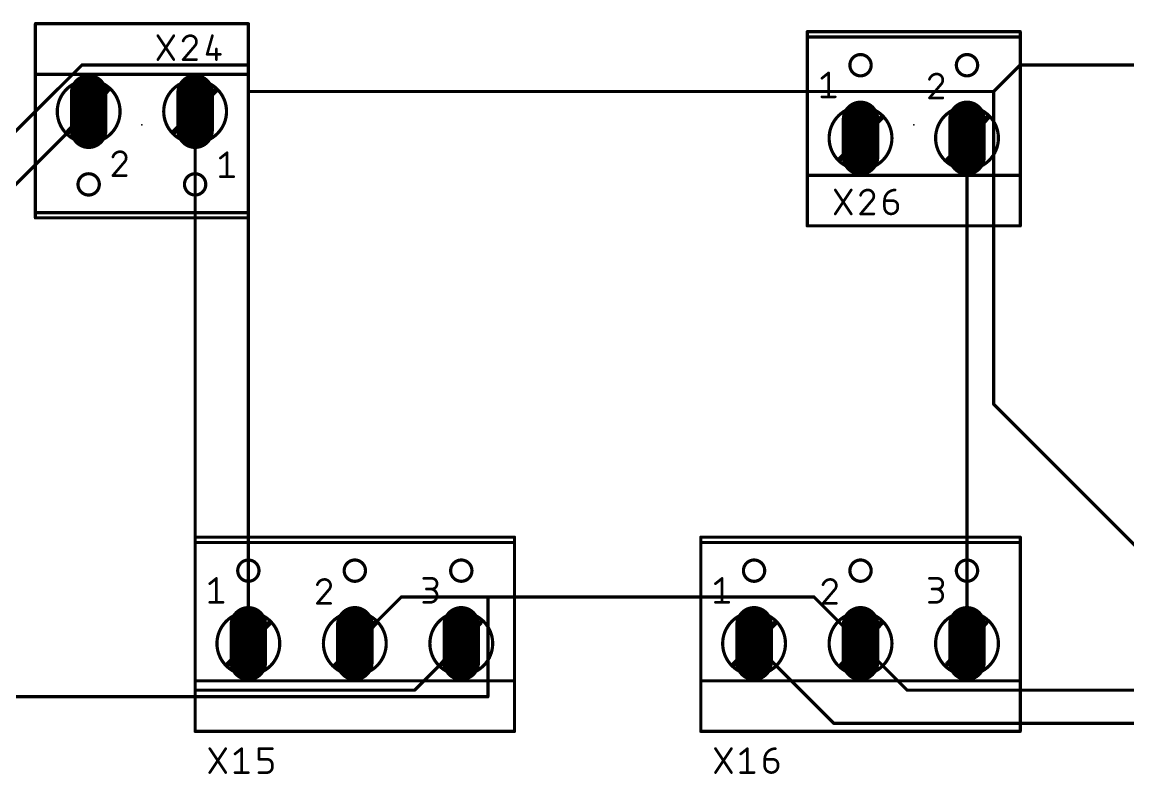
# Model space of a CAD drawing. Extents: x 12 to 245, y 1 to 99.
# Drawn here: x 131.4 to 184.2, y 2 to 37.9 of the extents above; entities that cross this region are included whole.
import ezdxf

# ---------------------------------------------------------------- set-up
doc = ezdxf.new("R2010")
doc.units = 0
for name, color, linetype in [('1', 12, 'CONTINUOUS'), ('17', 110, 'CONTINUOUS'), ('21', 253, 'CONTINUOUS'), ('23', 53, 'CONTINUOUS'), ('25', 253, 'CONTINUOUS'), ('51', 253, 'CONTINUOUS')]:
    doc.layers.add(name, color=color, linetype=linetype)

# ---------------------------------------------------------------- blocks, each defined once
blk = doc.blocks.new('LONGP100')
at = {"const_width": 1}
blk.add_lwpolyline([(-0.5, 0), (0.5, 0)], dxfattribs=at)
at = {"const_width": 0.5}
for points in [[(-0.5, 0.25, 1), (-0.5, -0.25)], [(0.5, -0.25, 1), (0.5, 0.25)]]:
    blk.add_lwpolyline(points, format="xyb", dxfattribs=at)

msp = doc.modelspace()

# ---------------------------------------------------------------- linework, layer by layer
at = {"layer": '1', "const_width": 0.1524}
for points in [[(112.395, 13.97), (134.3025, 35.8775)], [(134.3025, 35.8775), (142.24, 35.8775)], [(142.24, 35.8775), (142.24, 34.6075)], [(177.8, 34.6075), (179.07, 35.8775)], [(179.07, 35.8775), (204.47, 35.8775)], [(142.24, 34.6075), (142.24, 8.255)], [(142.24, 34.6075), (177.8, 34.6075)], [(177.8, 34.6075), (177.8, 19.685)], [(134.62, 33.655), (130.175, 29.21)], [(139.7, 6.0325), (139.7, 33.655)], [(176.53, 32.385), (176.53, 8.255)], [(177.8, 19.685), (189.23, 8.255)], [(149.5425, 10.4775), (147.32, 8.255)], [(153.67, 10.4775), (149.5425, 10.4775)], [(169.2275, 10.4775), (153.67, 10.4775)], [(153.67, 5.715), (153.67, 10.4775)], [(171.45, 8.255), (169.2275, 10.4775)], [(152.4, 8.255), (150.1775, 6.0325)], [(170.18, 4.445), (166.37, 8.255)], [(171.45, 8.255), (173.6725, 6.0325)], [(150.1775, 6.0325), (139.7, 6.0325)], [(173.6725, 6.0325), (192.0875, 6.0325)], [(125.73, 5.715), (153.67, 5.715)], [(237.49, 4.445), (170.18, 4.445)]]:
    msp.add_lwpolyline(points, dxfattribs=at)
at = {"layer": '1', "const_width": 0.0762}
for points in [[(134.3025, 35.9156, 1), (134.3025, 35.8394)], [(134.3294, 35.8506, 1), (134.2756, 35.9044)], [(142.2781, 35.8775, 1), (142.2019, 35.8775)], [(142.24, 35.8394, 1), (142.24, 35.9156)], [(179.07, 35.9156, 1), (179.07, 35.8394)], [(179.0969, 35.8506, 1), (179.0431, 35.9044)], [(142.2781, 34.6075, 1), (142.2019, 34.6075)], [(142.24, 34.6456, 1), (142.24, 34.5694)], [(142.2019, 34.6075, 1), (142.2781, 34.6075)], [(177.8381, 34.6075, 1), (177.7619, 34.6075)], [(177.7731, 34.6344, 1), (177.8269, 34.5806)], [(177.8, 34.5694, 1), (177.8, 34.6456)], [(134.6469, 33.6281, 1), (134.5931, 33.6819)], [(139.7381, 33.655, 1), (139.6619, 33.655)], [(176.5681, 32.385, 1), (176.4919, 32.385)], [(177.7619, 19.685, 1), (177.8381, 19.685)], [(177.8269, 19.7119, 1), (177.7731, 19.6581)], [(149.5425, 10.5156, 1), (149.5425, 10.4394)], [(149.5694, 10.4506, 1), (149.5156, 10.5044)], [(153.67, 10.5156, 1), (153.67, 10.4394)], [(153.7081, 10.4775, 1), (153.6319, 10.4775)], [(153.67, 10.4394, 1), (153.67, 10.5156)], [(169.2544, 10.5044, 1), (169.2006, 10.4506)], [(169.2275, 10.4394, 1), (169.2275, 10.5156)], [(142.2019, 8.255, 1), (142.2781, 8.255)], [(147.2931, 8.2819, 1), (147.3469, 8.2281)], [(152.4269, 8.2281, 1), (152.3731, 8.2819)], [(166.3969, 8.2819, 1), (166.3431, 8.2281)], [(171.4769, 8.2819, 1), (171.4231, 8.2281)], [(171.4231, 8.2281, 1), (171.4769, 8.2819)], [(176.4919, 8.255, 1), (176.5681, 8.255)], [(139.7, 6.0706, 1), (139.7, 5.9944)], [(139.6619, 6.0325, 1), (139.7381, 6.0325)], [(150.1506, 6.0594, 1), (150.2044, 6.0056)], [(150.1775, 5.9944, 1), (150.1775, 6.0706)], [(173.6725, 6.0706, 1), (173.6725, 5.9944)], [(173.6456, 6.0056, 1), (173.6994, 6.0594)], [(153.6319, 5.715, 1), (153.7081, 5.715)], [(153.67, 5.6769, 1), (153.67, 5.7531)], [(170.18, 4.4831, 1), (170.18, 4.4069)], [(170.1531, 4.4181, 1), (170.2069, 4.4719)]]:
    msp.add_lwpolyline(points, format="xyb", dxfattribs=at)
at = {"layer": '21', "const_width": 0.1524}
for points in [[(132.08, 37.846), (132.08, 35.433)], [(132.08, 37.846), (142.24, 37.846)], [(142.24, 35.433), (142.24, 37.846)], [(168.91, 37.211), (168.91, 37.465)], [(168.91, 37.465), (179.07, 37.465)], [(179.07, 37.211), (179.07, 37.465)], [(168.91, 37.211), (179.07, 37.211)], [(168.91, 37.211), (168.91, 30.607)], [(179.07, 30.607), (179.07, 37.211)], [(133.731, 35.433), (132.08, 35.433)], [(132.08, 35.433), (132.08, 28.829)], [(138.811, 35.433), (135.509, 35.433)], [(142.24, 35.433), (140.589, 35.433)], [(142.24, 28.829), (142.24, 35.433)], [(168.91, 30.607), (170.561, 30.607)], [(168.91, 30.607), (168.91, 28.194)], [(172.339, 30.607), (175.641, 30.607)], [(177.419, 30.607), (179.07, 30.607)], [(179.07, 28.194), (179.07, 30.607)], [(142.24, 28.829), (132.08, 28.829)], [(132.08, 28.829), (132.08, 28.575)], [(142.24, 28.575), (132.08, 28.575)], [(142.24, 28.829), (142.24, 28.575)], [(179.07, 28.194), (168.91, 28.194)], [(139.7, 13.081), (139.7, 13.335)], [(139.7, 13.335), (154.94, 13.335)], [(154.94, 13.081), (154.94, 13.335)], [(163.83, 13.081), (163.83, 13.335)], [(163.83, 13.335), (179.07, 13.335)], [(179.07, 13.081), (179.07, 13.335)], [(154.94, 13.081), (139.7, 13.081)], [(139.7, 6.477), (139.7, 13.081)], [(154.94, 13.081), (154.94, 6.477)], [(179.07, 13.081), (163.83, 13.081)], [(163.83, 6.477), (163.83, 13.081)], [(179.07, 13.081), (179.07, 6.477)], [(139.7, 4.064), (139.7, 6.477)], [(139.7, 6.477), (141.351, 6.477)], [(143.129, 6.477), (146.431, 6.477)], [(148.209, 6.477), (151.511, 6.477)], [(153.289, 6.477), (154.94, 6.477)], [(154.94, 6.477), (154.94, 4.064)], [(163.83, 4.064), (163.83, 6.477)], [(163.83, 6.477), (165.481, 6.477)], [(167.259, 6.477), (170.561, 6.477)], [(172.339, 6.477), (175.641, 6.477)], [(177.419, 6.477), (179.07, 6.477)], [(179.07, 6.477), (179.07, 4.064)], [(139.7, 4.064), (154.94, 4.064)], [(163.83, 4.064), (179.07, 4.064)]]:
    msp.add_lwpolyline(points, dxfattribs=at)
at = {"layer": '21'}
for points, const_width in [([(132.1181, 37.846, 1), (132.0419, 37.846)], 0.0762), ([(132.08, 37.8841, 1), (132.08, 37.8079)], 0.0762), ([(142.2781, 37.846, 1), (142.2019, 37.846)], 0.0762), ([(142.24, 37.8079, 1), (142.24, 37.8841)], 0.0762), ([(168.9481, 37.465, 1), (168.8719, 37.465)], 0.0762), ([(168.91, 37.5031, 1), (168.91, 37.4269)], 0.0762), ([(179.1081, 37.465, 1), (179.0319, 37.465)], 0.0762), ([(179.07, 37.4269, 1), (179.07, 37.5031)], 0.0762), ([(168.91, 37.2491, 1), (168.91, 37.1729)], 0.0762), ([(168.9481, 37.211, 1), (168.8719, 37.211)], 0.0762), ([(168.8719, 37.211, 1), (168.9481, 37.211)], 0.0762), ([(179.1081, 37.211, 1), (179.0319, 37.211)], 0.0762), ([(179.0319, 37.211, 1), (179.1081, 37.211)], 0.0762), ([(179.07, 37.1729, 1), (179.07, 37.2491)], 0.0762), ([(171.45, 35.3568, 1), (171.45, 36.3728, 1), (171.45, 35.3568)], 0.1524), ([(176.53, 35.3568, 1), (176.53, 36.3728, 1), (176.53, 35.3568)], 0.1524), ([(132.08, 35.4711, 1), (132.08, 35.3949)], 0.0762), ([(132.1181, 35.433, 1), (132.0419, 35.433)], 0.0762), ([(132.0419, 35.433, 1), (132.1181, 35.433)], 0.0762), ([(133.731, 35.3949, 1), (133.731, 35.4711)], 0.0762), ([(135.509, 35.4711, 1), (135.509, 35.3949)], 0.0762), ([(138.811, 35.3949, 1), (138.811, 35.4711)], 0.0762), ([(140.589, 35.4711, 1), (140.589, 35.3949)], 0.0762), ([(142.2781, 35.433, 1), (142.2019, 35.433)], 0.0762), ([(142.2019, 35.433, 1), (142.2781, 35.433)], 0.0762), ([(142.24, 35.3949, 1), (142.24, 35.4711)], 0.0762), ([(134.62, 29.6672, 1), (134.62, 30.6832, 1), (134.62, 29.6672)], 0.1524), ([(139.7, 29.6672, 1), (139.7, 30.6832, 1), (139.7, 29.6672)], 0.1524), ([(168.91, 30.6451, 1), (168.91, 30.5689)], 0.0762), ([(168.9481, 30.607, 1), (168.8719, 30.607)], 0.0762), ([(168.8719, 30.607, 1), (168.9481, 30.607)], 0.0762), ([(170.561, 30.5689, 1), (170.561, 30.6451)], 0.0762), ([(172.339, 30.6451, 1), (172.339, 30.5689)], 0.0762), ([(175.641, 30.5689, 1), (175.641, 30.6451)], 0.0762), ([(177.419, 30.6451, 1), (177.419, 30.5689)], 0.0762), ([(179.1081, 30.607, 1), (179.0319, 30.607)], 0.0762), ([(179.0319, 30.607, 1), (179.1081, 30.607)], 0.0762), ([(179.07, 30.5689, 1), (179.07, 30.6451)], 0.0762), ([(132.08, 28.8671, 1), (132.08, 28.7909)], 0.0762), ([(132.1181, 28.829, 1), (132.0419, 28.829)], 0.0762), ([(132.0419, 28.829, 1), (132.1181, 28.829)], 0.0762), ([(132.08, 28.6131, 1), (132.08, 28.5369)], 0.0762), ([(132.0419, 28.575, 1), (132.1181, 28.575)], 0.0762), ([(142.2781, 28.829, 1), (142.2019, 28.829)], 0.0762), ([(142.2019, 28.829, 1), (142.2781, 28.829)], 0.0762), ([(142.2019, 28.575, 1), (142.2781, 28.575)], 0.0762), ([(142.24, 28.7909, 1), (142.24, 28.8671)], 0.0762), ([(142.24, 28.5369, 1), (142.24, 28.6131)], 0.0762), ([(168.91, 28.2321, 1), (168.91, 28.1559)], 0.0762), ([(168.8719, 28.194, 1), (168.9481, 28.194)], 0.0762), ([(179.0319, 28.194, 1), (179.1081, 28.194)], 0.0762), ([(179.07, 28.1559, 1), (179.07, 28.2321)], 0.0762), ([(139.7381, 13.335, 1), (139.6619, 13.335)], 0.0762), ([(139.7, 13.3731, 1), (139.7, 13.2969)], 0.0762), ([(154.9781, 13.335, 1), (154.9019, 13.335)], 0.0762), ([(154.94, 13.2969, 1), (154.94, 13.3731)], 0.0762), ([(163.8681, 13.335, 1), (163.7919, 13.335)], 0.0762), ([(163.83, 13.3731, 1), (163.83, 13.2969)], 0.0762), ([(179.1081, 13.335, 1), (179.0319, 13.335)], 0.0762), ([(179.07, 13.2969, 1), (179.07, 13.3731)], 0.0762), ([(139.7, 13.1191, 1), (139.7, 13.0429)], 0.0762), ([(139.7381, 13.081, 1), (139.6619, 13.081)], 0.0762), ([(139.6619, 13.081, 1), (139.7381, 13.081)], 0.0762), ([(154.9781, 13.081, 1), (154.9019, 13.081)], 0.0762), ([(154.9019, 13.081, 1), (154.9781, 13.081)], 0.0762), ([(154.94, 13.0429, 1), (154.94, 13.1191)], 0.0762), ([(163.83, 13.1191, 1), (163.83, 13.0429)], 0.0762), ([(163.8681, 13.081, 1), (163.7919, 13.081)], 0.0762), ([(163.7919, 13.081, 1), (163.8681, 13.081)], 0.0762), ([(179.1081, 13.081, 1), (179.0319, 13.081)], 0.0762), ([(179.0319, 13.081, 1), (179.1081, 13.081)], 0.0762), ([(179.07, 13.0429, 1), (179.07, 13.1191)], 0.0762), ([(142.24, 11.2268, 1), (142.24, 12.2428, 1), (142.24, 11.2268)], 0.1524), ([(147.32, 11.2268, 1), (147.32, 12.2428, 1), (147.32, 11.2268)], 0.1524), ([(152.4, 11.2268, 1), (152.4, 12.2428, 1), (152.4, 11.2268)], 0.1524), ([(166.37, 11.2268, 1), (166.37, 12.2428, 1), (166.37, 11.2268)], 0.1524), ([(171.45, 11.2268, 1), (171.45, 12.2428, 1), (171.45, 11.2268)], 0.1524), ([(176.53, 11.2268, 1), (176.53, 12.2428, 1), (176.53, 11.2268)], 0.1524), ([(139.7381, 6.477, 1), (139.6619, 6.477)], 0.0762), ([(139.7, 6.5151, 1), (139.7, 6.4389)], 0.0762), ([(139.6619, 6.477, 1), (139.7381, 6.477)], 0.0762), ([(141.351, 6.4389, 1), (141.351, 6.5151)], 0.0762), ([(143.129, 6.5151, 1), (143.129, 6.4389)], 0.0762), ([(146.431, 6.4389, 1), (146.431, 6.5151)], 0.0762), ([(148.209, 6.5151, 1), (148.209, 6.4389)], 0.0762), ([(151.511, 6.4389, 1), (151.511, 6.5151)], 0.0762), ([(153.289, 6.5151, 1), (153.289, 6.4389)], 0.0762), ([(154.9781, 6.477, 1), (154.9019, 6.477)], 0.0762), ([(154.9019, 6.477, 1), (154.9781, 6.477)], 0.0762), ([(154.94, 6.4389, 1), (154.94, 6.5151)], 0.0762), ([(163.8681, 6.477, 1), (163.7919, 6.477)], 0.0762), ([(163.83, 6.5151, 1), (163.83, 6.4389)], 0.0762), ([(163.7919, 6.477, 1), (163.8681, 6.477)], 0.0762), ([(165.481, 6.4389, 1), (165.481, 6.5151)], 0.0762), ([(167.259, 6.5151, 1), (167.259, 6.4389)], 0.0762), ([(170.561, 6.4389, 1), (170.561, 6.5151)], 0.0762), ([(172.339, 6.5151, 1), (172.339, 6.4389)], 0.0762), ([(175.641, 6.4389, 1), (175.641, 6.5151)], 0.0762), ([(177.419, 6.5151, 1), (177.419, 6.4389)], 0.0762), ([(179.1081, 6.477, 1), (179.0319, 6.477)], 0.0762), ([(179.0319, 6.477, 1), (179.1081, 6.477)], 0.0762), ([(179.07, 6.4389, 1), (179.07, 6.5151)], 0.0762), ([(139.7, 4.1021, 1), (139.7, 4.0259)], 0.0762), ([(139.6619, 4.064, 1), (139.7381, 4.064)], 0.0762), ([(154.9019, 4.064, 1), (154.9781, 4.064)], 0.0762), ([(154.94, 4.0259, 1), (154.94, 4.1021)], 0.0762), ([(163.83, 4.1021, 1), (163.83, 4.0259)], 0.0762), ([(163.7919, 4.064, 1), (163.8681, 4.064)], 0.0762), ([(179.0319, 4.064, 1), (179.1081, 4.064)], 0.0762), ([(179.07, 4.0259, 1), (179.07, 4.1021)], 0.0762)]:
    msp.add_lwpolyline(points, format="xyb", dxfattribs=dict(at, const_width=const_width))
at = {"layer": '23'}
for p in [(137.16, 33.02), (173.99, 33.02), (147.32, 8.89), (171.45, 8.89)]:
    msp.add_point(p, dxfattribs=at)
at = {"layer": '25', "const_width": 0.127}
for points in [[(137.922, 36.1315), (138.684, 37.2745)], [(137.922, 37.2745), (138.684, 36.1315)], [(140.5255, 37.2745), (140.2715, 36.3855)], [(139.6683, 36.7665), (139.1285, 36.1315)], [(140.2715, 36.3855), (140.9065, 36.3855)], [(140.716, 36.6395), (140.716, 36.1315)], [(139.1285, 36.1315), (139.7635, 36.1315)], [(170.2435, 28.7655), (171.0055, 29.9085)], [(170.2435, 29.9085), (171.0055, 28.7655)], [(171.9898, 29.4005), (171.45, 28.7655)], [(172.593, 29.4005), (172.974, 29.4005)], [(172.593, 29.083), (172.593, 29.4005)], [(173.228, 29.1465), (173.228, 29.083)], [(171.45, 28.7655), (172.085, 28.7655)], [(140.3985, 2.0955), (141.1605, 3.2385)], [(140.3985, 3.2385), (141.1605, 2.0955)], [(141.605, 2.9845), (141.9225, 3.2385)], [(141.9225, 3.2385), (141.9225, 2.0955)], [(142.748, 2.7305), (142.748, 3.2385)], [(142.748, 3.2385), (143.383, 3.2385)], [(164.5285, 2.0955), (165.2905, 3.2385)], [(164.5285, 3.2385), (165.2905, 2.0955)], [(165.735, 2.9845), (166.0525, 3.2385)], [(166.0525, 3.2385), (166.0525, 2.0955)], [(143.129, 2.7305), (142.748, 2.7305)], [(166.878, 2.7305), (167.259, 2.7305)], [(166.878, 2.413), (166.878, 2.7305)], [(141.605, 2.0955), (142.24, 2.0955)], [(142.748, 2.0955), (143.129, 2.0955)], [(143.383, 2.3495), (143.383, 2.4765)], [(165.735, 2.0955), (166.37, 2.0955)], [(167.513, 2.4765), (167.513, 2.413)]]:
    msp.add_lwpolyline(points, dxfattribs=at)
at = {"layer": '25'}
for points, const_width in [([(137.9484, 37.2921, 1), (137.8956, 37.2569)], 0.0635), ([(138.7104, 37.2569, 1), (138.6576, 37.2921)], 0.0635), ([(139.4778, 37.2745, 0.3252), (139.1285, 37.0205)], 0.127), ([(139.0983, 37.0303, 1), (139.1587, 37.0107)], 0.0635), ([(139.4778, 37.3063, 1), (139.4778, 37.2428)], 0.0635), ([(139.7635, 36.9888, 0.4142), (139.4778, 37.2745)], 0.127), ([(139.4777, 37.2428, 1), (139.4778, 37.3063)], 0.0635), ([(139.6683, 36.7665, 0.2053), (139.7635, 36.9888)], 0.127), ([(139.7952, 36.9888, 1), (139.7318, 36.9887)], 0.0635), ([(139.7318, 36.9888, 1), (139.7952, 36.9888)], 0.0635), ([(140.556, 37.2658, 1), (140.495, 37.2832)], 0.0635), ([(139.6464, 36.7895, 1), (139.6901, 36.7435)], 0.0635), ([(139.6924, 36.7459, 1), (139.6441, 36.7871)], 0.0635), ([(140.2715, 36.4173, 1), (140.2715, 36.3537)], 0.0635), ([(140.241, 36.3942, 1), (140.302, 36.3768)], 0.0635), ([(140.7477, 36.6395, 1), (140.6843, 36.6395)], 0.0635), ([(140.9065, 36.3537, 1), (140.9065, 36.4173)], 0.0635), ([(137.8956, 36.1491, 1), (137.9484, 36.1139)], 0.0635), ([(138.6576, 36.1139, 1), (138.7104, 36.1491)], 0.0635), ([(139.1285, 36.1633, 1), (139.1285, 36.0998)], 0.0635), ([(139.1043, 36.1521, 1), (139.1527, 36.1109)], 0.0635), ([(139.7635, 36.0998, 1), (139.7635, 36.1633)], 0.0635), ([(140.6843, 36.1315, 1), (140.7477, 36.1315)], 0.0635), ([(170.2699, 29.9261, 1), (170.2171, 29.8909)], 0.0635), ([(171.0319, 29.8909, 1), (170.9791, 29.9261)], 0.0635), ([(171.7993, 29.9085, 0.3252), (171.45, 29.6545)], 0.127), ([(171.4198, 29.6643, 1), (171.4802, 29.6447)], 0.0635), ([(172.085, 29.6227, 0.4142), (171.7993, 29.9085)], 0.127), ([(171.7993, 29.9402, 1), (171.7993, 29.8768)], 0.0635), ([(171.7992, 29.8768, 1), (171.7993, 29.9402)], 0.0635), ([(171.9898, 29.4005, 0.2053), (172.085, 29.6227)], 0.127), ([(172.1167, 29.6228, 1), (172.0533, 29.6227)], 0.0635), ([(172.0533, 29.6227, 1), (172.1167, 29.6227)], 0.0635), ([(173.101, 29.9085, 0.4142), (172.593, 29.4005)], 0.127), ([(173.101, 29.8768, 1), (173.101, 29.9402)], 0.0635), ([(171.9679, 29.4235, 1), (172.0116, 29.3775)], 0.0635), ([(172.0139, 29.3799, 1), (171.9656, 29.4211)], 0.0635), ([(172.593, 29.083, 1), (173.228, 29.083)], 0.127), ([(172.593, 29.4322, 1), (172.593, 29.3688)], 0.0635), ([(172.6248, 29.4005, 1), (172.5613, 29.4005)], 0.0635), ([(172.5613, 29.4005, 1), (172.6248, 29.4005)], 0.0635), ([(172.6248, 29.083, 1), (172.5613, 29.083)], 0.0635), ([(172.5613, 29.083, 1), (172.6248, 29.083)], 0.0635), ([(173.228, 29.1465, 0.4142), (172.974, 29.4005)], 0.127), ([(172.974, 29.4322, 1), (172.974, 29.3688)], 0.0635), ([(172.974, 29.3688, 1), (172.974, 29.4322)], 0.0635), ([(173.2597, 29.1465, 1), (173.1963, 29.1465)], 0.0635), ([(173.1963, 29.1465, 1), (173.2597, 29.1465)], 0.0635), ([(173.2597, 29.083, 1), (173.1963, 29.083)], 0.0635), ([(173.1963, 29.083, 1), (173.2597, 29.083)], 0.0635), ([(170.2171, 28.7831, 1), (170.2699, 28.7479)], 0.0635), ([(170.9791, 28.7479, 1), (171.0319, 28.7831)], 0.0635), ([(171.45, 28.7973, 1), (171.45, 28.7338)], 0.0635), ([(171.4258, 28.7861, 1), (171.4742, 28.7449)], 0.0635), ([(172.085, 28.7338, 1), (172.085, 28.7973)], 0.0635), ([(140.4249, 3.2561, 1), (140.3721, 3.2209)], 0.0635), ([(141.1869, 3.2209, 1), (141.1341, 3.2561)], 0.0635), ([(141.9543, 3.2385, 1), (141.8908, 3.2385)], 0.0635), ([(141.9423, 3.2137, 1), (141.9027, 3.2633)], 0.0635), ([(142.748, 3.2703, 1), (142.748, 3.2067)], 0.0635), ([(142.7798, 3.2385, 1), (142.7163, 3.2385)], 0.0635), ([(143.383, 3.2067, 1), (143.383, 3.2703)], 0.0635), ([(164.5549, 3.2561, 1), (164.5021, 3.2209)], 0.0635), ([(165.3169, 3.2209, 1), (165.2641, 3.2561)], 0.0635), ([(166.0842, 3.2385, 1), (166.0208, 3.2385)], 0.0635), ([(166.0723, 3.2137, 1), (166.0327, 3.2633)], 0.0635), ([(167.386, 3.2385, 0.4142), (166.878, 2.7305)], 0.127), ([(167.386, 3.2067, 1), (167.386, 3.2703)], 0.0635), ([(141.5852, 3.0093, 1), (141.6248, 2.9597)], 0.0635), ([(142.748, 2.7623, 1), (142.748, 2.6987)], 0.0635), ([(142.7163, 2.7305, 1), (142.7798, 2.7305)], 0.0635), ([(143.129, 2.7623, 1), (143.129, 2.6987)], 0.0635), ([(143.383, 2.4765, 0.4142), (143.129, 2.7305)], 0.127), ([(143.129, 2.6987, 1), (143.129, 2.7623)], 0.0635), ([(165.7152, 3.0093, 1), (165.7548, 2.9597)], 0.0635), ([(166.878, 2.7623, 1), (166.878, 2.6987)], 0.0635), ([(166.9098, 2.7305, 1), (166.8463, 2.7305)], 0.0635), ([(166.8463, 2.7305, 1), (166.9098, 2.7305)], 0.0635), ([(167.259, 2.7623, 1), (167.259, 2.6987)], 0.0635), ([(167.513, 2.4765, 0.4142), (167.259, 2.7305)], 0.127), ([(167.259, 2.6987, 1), (167.259, 2.7623)], 0.0635), ([(140.3721, 2.1131, 1), (140.4249, 2.0779)], 0.0635), ([(141.1341, 2.0779, 1), (141.1869, 2.1131)], 0.0635), ([(141.605, 2.1273, 1), (141.605, 2.0637)], 0.0635), ([(141.8908, 2.0955, 1), (141.9543, 2.0955)], 0.0635), ([(142.24, 2.0637, 1), (142.24, 2.1273)], 0.0635), ([(142.748, 2.1273, 1), (142.748, 2.0637)], 0.0635), ([(143.129, 2.1273, 1), (143.129, 2.0637)], 0.0635), ([(143.129, 2.0955, 0.4142), (143.383, 2.3495)], 0.127), ([(143.129, 2.0637, 1), (143.129, 2.1273)], 0.0635), ([(143.4147, 2.4765, 1), (143.3513, 2.4765)], 0.0635), ([(143.3513, 2.4765, 1), (143.4147, 2.4765)], 0.0635), ([(143.4147, 2.3495, 1), (143.3513, 2.3495)], 0.0635), ([(143.3513, 2.3495, 1), (143.4147, 2.3495)], 0.0635), ([(164.5021, 2.1131, 1), (164.5549, 2.0779)], 0.0635), ([(165.2641, 2.0779, 1), (165.3169, 2.1131)], 0.0635), ([(165.735, 2.1273, 1), (165.735, 2.0637)], 0.0635), ([(166.0208, 2.0955, 1), (166.0842, 2.0955)], 0.0635), ([(166.37, 2.0637, 1), (166.37, 2.1273)], 0.0635), ([(166.878, 2.413, 1), (167.513, 2.413)], 0.127), ([(166.9098, 2.413, 1), (166.8463, 2.413)], 0.0635), ([(166.8463, 2.413, 1), (166.9098, 2.413)], 0.0635), ([(167.5447, 2.4765, 1), (167.4813, 2.4765)], 0.0635), ([(167.4813, 2.4765, 1), (167.5447, 2.4765)], 0.0635), ([(167.5447, 2.413, 1), (167.4813, 2.413)], 0.0635), ([(167.4813, 2.413, 1), (167.5447, 2.413)], 0.0635)]:
    msp.add_lwpolyline(points, format="xyb", dxfattribs=dict(at, const_width=const_width))
at = {"layer": '51'}
for points, const_width in [([(135.509, 35.433), (133.731, 35.433)], 0.1524), ([(140.589, 35.433), (138.811, 35.433)], 0.1524), ([(169.6085, 35.2425), (169.926, 35.4965)], 0.127), ([(169.926, 35.4965), (169.926, 34.3535)], 0.127), ([(135.5344, 34.6964), (133.6294, 32.6644)], 0.254), ([(175.2791, 34.9377), (174.7393, 34.3027)], 0.127), ([(140.6906, 34.671), (138.684, 32.6644)], 0.254), ([(169.6085, 34.3535), (170.2435, 34.3535)], 0.127), ([(174.7393, 34.3027), (175.3743, 34.3027)], 0.127), ([(170.4594, 31.369), (172.466, 33.3756)], 0.254), ([(175.6156, 31.3436), (177.5206, 33.3756)], 0.254), ([(140.9065, 31.4325), (141.224, 31.6865)], 0.127), ([(141.224, 31.6865), (141.224, 30.5435)], 0.127), ([(136.3154, 31.2293), (135.7757, 30.5943)], 0.127), ([(135.7757, 30.5943), (136.4107, 30.5943)], 0.127), ([(140.9065, 30.5435), (141.5415, 30.5435)], 0.127), ([(170.561, 30.607), (172.339, 30.607)], 0.1524), ([(175.641, 30.607), (177.419, 30.607)], 0.1524), ([(140.3985, 11.1125), (140.716, 11.3665)], 0.127), ([(140.716, 11.3665), (140.716, 10.2235)], 0.127), ([(150.6093, 11.3665), (150.9903, 11.3665)], 0.127), ([(164.5285, 11.1125), (164.846, 11.3665)], 0.127), ([(164.846, 11.3665), (164.846, 10.2235)], 0.127), ([(174.7393, 11.3665), (175.1203, 11.3665)], 0.127), ([(146.0691, 10.8077), (145.5293, 10.1727)], 0.127), ([(150.9903, 10.8585), (150.7363, 10.8585)], 0.127), ([(170.199, 10.8077), (169.6593, 10.1727)], 0.127), ([(175.1203, 10.8585), (174.8663, 10.8585)], 0.127), ([(140.3985, 10.2235), (141.0335, 10.2235)], 0.127), ([(145.5293, 10.1727), (146.1643, 10.1727)], 0.127), ([(150.6093, 10.2235), (150.9268, 10.2235)], 0.127), ([(164.5285, 10.2235), (165.1635, 10.2235)], 0.127), ([(169.6593, 10.1727), (170.2943, 10.1727)], 0.127), ([(174.7393, 10.2235), (175.0568, 10.2235)], 0.127), ([(141.2494, 7.239), (143.256, 9.2456)], 0.254), ([(146.4056, 7.2136), (148.3106, 9.2456)], 0.254), ([(151.4856, 7.2898), (153.289, 9.2456)], 0.254), ([(165.3794, 7.239), (167.386, 9.2456)], 0.254), ([(170.5356, 7.2136), (172.4406, 9.2456)], 0.254), ([(175.6156, 7.2898), (177.419, 9.2456)], 0.254), ([(141.351, 6.477), (143.129, 6.477)], 0.1524), ([(146.431, 6.477), (148.209, 6.477)], 0.1524), ([(151.511, 6.477), (153.289, 6.477)], 0.1524), ([(165.481, 6.477), (167.259, 6.477)], 0.1524), ([(170.561, 6.477), (172.339, 6.477)], 0.1524), ([(175.641, 6.477), (177.419, 6.477)], 0.1524)]:
    msp.add_lwpolyline(points, dxfattribs=dict(at, const_width=const_width))
for points, const_width in [([(133.731, 35.4711, 1), (133.731, 35.3949)], 0.0762), ([(135.509, 35.3949, 1), (135.509, 35.4711)], 0.0762), ([(138.811, 35.4711, 1), (138.811, 35.3949)], 0.0762), ([(140.589, 35.3949, 1), (140.589, 35.4711)], 0.0762), ([(169.9578, 35.4965, 1), (169.8943, 35.4965)], 0.0635), ([(169.9458, 35.4717, 1), (169.9062, 35.5213)], 0.0635), ([(175.0885, 35.4457, 0.3252), (174.7393, 35.1917)], 0.127), ([(175.0885, 35.4775, 1), (175.0885, 35.4139)], 0.0635), ([(175.3743, 35.16, 0.4142), (175.0885, 35.4457)], 0.127), ([(175.0885, 35.4139, 1), (175.0886, 35.4775)], 0.0635), ([(134.62, 32.1564, 1), (134.62, 35.1536, 1), (134.62, 32.1564)], 0.1524), ([(135.5807, 34.653, 1), (135.4881, 34.7398)], 0.127), ([(139.7, 32.1564, 1), (139.7, 35.1536, 1), (139.7, 32.1564)], 0.1524), ([(169.5887, 35.2673, 1), (169.6283, 35.2177)], 0.0635), ([(174.7091, 35.2015, 1), (174.7695, 35.1819)], 0.0635), ([(175.2791, 34.9377, 0.2053), (175.3743, 35.16)], 0.127), ([(175.2572, 34.9607, 1), (175.3009, 34.9147)], 0.0635), ([(175.3032, 34.9171, 1), (175.2549, 34.9583)], 0.0635), ([(175.406, 35.16, 1), (175.3426, 35.1599)], 0.0635), ([(175.3426, 35.16, 1), (175.406, 35.16)], 0.0635), ([(140.7355, 34.6261, 1), (140.6457, 34.7159)], 0.127), ([(169.6085, 34.3853, 1), (169.6085, 34.3218)], 0.0635), ([(169.8943, 34.3535, 1), (169.9578, 34.3535)], 0.0635), ([(170.2435, 34.3218, 1), (170.2435, 34.3853)], 0.0635), ([(174.7393, 34.3345, 1), (174.7393, 34.2709)], 0.0635), ([(174.7151, 34.3233, 1), (174.7635, 34.2821)], 0.0635), ([(175.3743, 34.2709, 1), (175.3743, 34.3345)], 0.0635), ([(171.45, 30.8864, 1), (171.45, 33.8836, 1), (171.45, 30.8864)], 0.1524), ([(176.53, 30.8864, 1), (176.53, 33.8836, 1), (176.53, 30.8864)], 0.1524), ([(172.5109, 33.3307, 1), (172.4211, 33.4205)], 0.127), ([(177.5669, 33.3322, 1), (177.4743, 33.419)], 0.127), ([(133.5831, 32.7078, 1), (133.6757, 32.621)], 0.127), ([(138.6391, 32.7093, 1), (138.7289, 32.6195)], 0.127), ([(136.125, 31.7373, 0.3252), (135.7757, 31.4833)], 0.127), ([(136.125, 31.7691, 1), (136.125, 31.7056)], 0.0635), ([(136.4107, 31.4516, 0.4142), (136.125, 31.7373)], 0.127), ([(136.1249, 31.7056, 1), (136.125, 31.7691)], 0.0635), ([(141.2558, 31.6865, 1), (141.1923, 31.6865)], 0.0635), ([(141.2438, 31.6617, 1), (141.2042, 31.7113)], 0.0635), ([(135.7455, 31.4931, 1), (135.8059, 31.4735)], 0.0635), ([(136.3154, 31.2293, 0.2053), (136.4107, 31.4516)], 0.127), ([(136.2936, 31.2523, 1), (136.3373, 31.2063)], 0.0635), ([(136.3396, 31.2087, 1), (136.2913, 31.2499)], 0.0635), ([(136.4425, 31.4516, 1), (136.379, 31.4515)], 0.0635), ([(136.379, 31.4516, 1), (136.4425, 31.4516)], 0.0635), ([(140.8867, 31.4573, 1), (140.9263, 31.4077)], 0.0635), ([(170.4145, 31.4139, 1), (170.5043, 31.3241)], 0.127), ([(175.5693, 31.387, 1), (175.6619, 31.3002)], 0.127), ([(135.7515, 30.6149, 1), (135.7999, 30.5737)], 0.0635), ([(135.7757, 30.626, 1), (135.7757, 30.5626)], 0.0635), ([(136.4107, 30.5626, 1), (136.4107, 30.626)], 0.0635), ([(140.9065, 30.5753, 1), (140.9065, 30.5118)], 0.0635), ([(141.5415, 30.5118, 1), (141.5415, 30.5753)], 0.0635), ([(170.561, 30.6451, 1), (170.561, 30.5689)], 0.0762), ([(172.339, 30.5689, 1), (172.339, 30.6451)], 0.0762), ([(175.641, 30.6451, 1), (175.641, 30.5689)], 0.0762), ([(177.419, 30.5689, 1), (177.419, 30.6451)], 0.0762), ([(141.1923, 30.5435, 1), (141.2558, 30.5435)], 0.0635), ([(140.3787, 11.1373, 1), (140.4183, 11.0877)], 0.0635), ([(140.7477, 11.3665, 1), (140.6843, 11.3665)], 0.0635), ([(140.7358, 11.3417, 1), (140.6962, 11.3913)], 0.0635), ([(145.8786, 11.3157, 0.3252), (145.5293, 11.0617)], 0.127), ([(145.4991, 11.0715, 1), (145.5595, 11.0519)], 0.0635), ([(145.8786, 11.3475, 1), (145.8786, 11.284)], 0.0635), ([(146.1643, 11.03, 0.4142), (145.8786, 11.3157)], 0.127), ([(145.8785, 11.284, 1), (145.8786, 11.3475)], 0.0635), ([(146.0691, 10.8077, 0.2053), (146.1643, 11.03)], 0.127), ([(146.196, 11.03, 1), (146.1326, 11.0299)], 0.0635), ([(150.6093, 11.3983, 1), (150.6093, 11.3347)], 0.0635), ([(150.9903, 11.3983, 1), (150.9903, 11.3347)], 0.0635), ([(150.9903, 10.8585, 1), (150.9903, 11.3665)], 0.127), ([(150.9903, 11.3347, 1), (150.9903, 11.3983)], 0.0635), ([(164.5087, 11.1373, 1), (164.5483, 11.0877)], 0.0635), ([(164.8777, 11.3665, 1), (164.8143, 11.3665)], 0.0635), ([(164.8658, 11.3417, 1), (164.8262, 11.3913)], 0.0635), ([(170.0086, 11.3157, 0.3252), (169.6593, 11.0617)], 0.127), ([(169.6291, 11.0715, 1), (169.6895, 11.0519)], 0.0635), ([(170.0086, 11.3475, 1), (170.0086, 11.284)], 0.0635), ([(170.2943, 11.03, 0.4142), (170.0086, 11.3157)], 0.127), ([(170.0085, 11.284, 1), (170.0086, 11.3475)], 0.0635), ([(170.199, 10.8077, 0.2053), (170.2943, 11.03)], 0.127), ([(170.3261, 11.03, 1), (170.2626, 11.0299)], 0.0635), ([(174.7393, 11.3983, 1), (174.7393, 11.3347)], 0.0635), ([(175.1203, 11.3983, 1), (175.1203, 11.3347)], 0.0635), ([(175.1203, 10.8585, 1), (175.1203, 11.3665)], 0.127), ([(175.1203, 11.3347, 1), (175.1203, 11.3983)], 0.0635), ([(146.0472, 10.8307, 1), (146.0909, 10.7847)], 0.0635), ([(146.0932, 10.7871, 1), (146.0449, 10.8283)], 0.0635), ([(146.1326, 11.03, 1), (146.196, 11.03)], 0.0635), ([(150.7363, 10.8903, 1), (150.7363, 10.8268)], 0.0635), ([(150.9268, 10.8903, 1), (150.9268, 10.8268)], 0.0635), ([(150.9268, 10.2235, 1), (150.9268, 10.8585)], 0.127), ([(150.9903, 10.8903, 1), (150.9903, 10.8268)], 0.0635), ([(150.9903, 10.8268, 1), (150.9903, 10.8903)], 0.0635), ([(170.1772, 10.8307, 1), (170.2209, 10.7847)], 0.0635), ([(170.2232, 10.7871, 1), (170.1749, 10.8283)], 0.0635), ([(170.2626, 11.03, 1), (170.3261, 11.03)], 0.0635), ([(174.8663, 10.8903, 1), (174.8663, 10.8268)], 0.0635), ([(175.0568, 10.8903, 1), (175.0568, 10.8268)], 0.0635), ([(175.0568, 10.2235, 1), (175.0568, 10.8585)], 0.127), ([(175.1203, 10.8903, 1), (175.1203, 10.8268)], 0.0635), ([(175.1203, 10.8268, 1), (175.1203, 10.8903)], 0.0635), ([(140.3985, 10.2553, 1), (140.3985, 10.1918)], 0.0635), ([(140.6843, 10.2235, 1), (140.7477, 10.2235)], 0.0635), ([(141.0335, 10.1918, 1), (141.0335, 10.2553)], 0.0635), ([(145.5293, 10.2045, 1), (145.5293, 10.141)], 0.0635), ([(145.5051, 10.1933, 1), (145.5535, 10.1521)], 0.0635), ([(146.1643, 10.141, 1), (146.1643, 10.2045)], 0.0635), ([(150.6093, 10.2553, 1), (150.6093, 10.1918)], 0.0635), ([(150.9268, 10.2553, 1), (150.9268, 10.1918)], 0.0635), ([(150.9268, 10.1918, 1), (150.9268, 10.2553)], 0.0635), ([(164.5285, 10.2553, 1), (164.5285, 10.1918)], 0.0635), ([(164.8143, 10.2235, 1), (164.8777, 10.2235)], 0.0635), ([(165.1635, 10.1918, 1), (165.1635, 10.2553)], 0.0635), ([(169.6593, 10.2045, 1), (169.6593, 10.141)], 0.0635), ([(169.6351, 10.1933, 1), (169.6835, 10.1521)], 0.0635), ([(170.2943, 10.141, 1), (170.2943, 10.2045)], 0.0635), ([(174.7393, 10.2553, 1), (174.7393, 10.1918)], 0.0635), ([(175.0568, 10.2553, 1), (175.0568, 10.1918)], 0.0635), ([(175.0568, 10.1918, 1), (175.0568, 10.2553)], 0.0635), ([(142.24, 6.7564, 1), (142.24, 9.7536, 1), (142.24, 6.7564)], 0.1524), ([(147.32, 6.7564, 1), (147.32, 9.7536, 1), (147.32, 6.7564)], 0.1524), ([(152.4, 6.7564, 1), (152.4, 9.7536, 1), (152.4, 6.7564)], 0.1524), ([(166.37, 6.7564, 1), (166.37, 9.7536, 1), (166.37, 6.7564)], 0.1524), ([(171.45, 6.7564, 1), (171.45, 9.7536, 1), (171.45, 6.7564)], 0.1524), ([(176.53, 6.7564, 1), (176.53, 9.7536, 1), (176.53, 6.7564)], 0.1524), ([(143.3009, 9.2007, 1), (143.2111, 9.2905)], 0.127), ([(148.3569, 9.2022, 1), (148.2643, 9.289)], 0.127), ([(153.3357, 9.2026, 1), (153.2423, 9.2886)], 0.127), ([(167.4309, 9.2007, 1), (167.3411, 9.2905)], 0.127), ([(172.4869, 9.2022, 1), (172.3943, 9.289)], 0.127), ([(177.4657, 9.2026, 1), (177.3723, 9.2886)], 0.127), ([(151.4389, 7.3328, 1), (151.5323, 7.2468)], 0.127), ([(175.5689, 7.3328, 1), (175.6623, 7.2468)], 0.127), ([(141.2045, 7.2839, 1), (141.2943, 7.1941)], 0.127), ([(146.3593, 7.257, 1), (146.4519, 7.1702)], 0.127), ([(165.3345, 7.2839, 1), (165.4243, 7.1941)], 0.127), ([(170.4893, 7.257, 1), (170.5819, 7.1702)], 0.127), ([(141.351, 6.5151, 1), (141.351, 6.4389)], 0.0762), ([(143.129, 6.4389, 1), (143.129, 6.5151)], 0.0762), ([(146.431, 6.5151, 1), (146.431, 6.4389)], 0.0762), ([(148.209, 6.4389, 1), (148.209, 6.5151)], 0.0762), ([(151.511, 6.5151, 1), (151.511, 6.4389)], 0.0762), ([(153.289, 6.4389, 1), (153.289, 6.5151)], 0.0762), ([(165.481, 6.5151, 1), (165.481, 6.4389)], 0.0762), ([(167.259, 6.4389, 1), (167.259, 6.5151)], 0.0762), ([(170.561, 6.5151, 1), (170.561, 6.4389)], 0.0762), ([(172.339, 6.4389, 1), (172.339, 6.5151)], 0.0762), ([(175.641, 6.5151, 1), (175.641, 6.4389)], 0.0762), ([(177.419, 6.4389, 1), (177.419, 6.5151)], 0.0762)]:
    msp.add_lwpolyline(points, format="xyb", dxfattribs=dict(at, const_width=const_width))

# ---------------------------------------------------------------- block references
at = {"layer": '17', "xscale": 1.7907, "yscale": 1.7907}
for p, rotation in [((134.62, 33.655), 270), ((134.62, 33.655), 270), ((139.7, 33.655), 270), ((139.7, 33.655), 270), ((171.45, 32.385), 90), ((171.45, 32.385), 90), ((176.53, 32.385), 90), ((176.53, 32.385), 90), ((142.24, 8.255), 90), ((142.24, 8.255), 90), ((147.32, 8.255), 90), ((147.32, 8.255), 90), ((152.4, 8.255), 90), ((152.4, 8.255), 90), ((166.37, 8.255), 90), ((166.37, 8.255), 90), ((171.45, 8.255), 90), ((171.45, 8.255), 90), ((176.53, 8.255), 90), ((176.53, 8.255), 90)]:
    msp.add_blockref('LONGP100', p, dxfattribs=dict(at, rotation=rotation))

doc.saveas('drawing.dxf')
